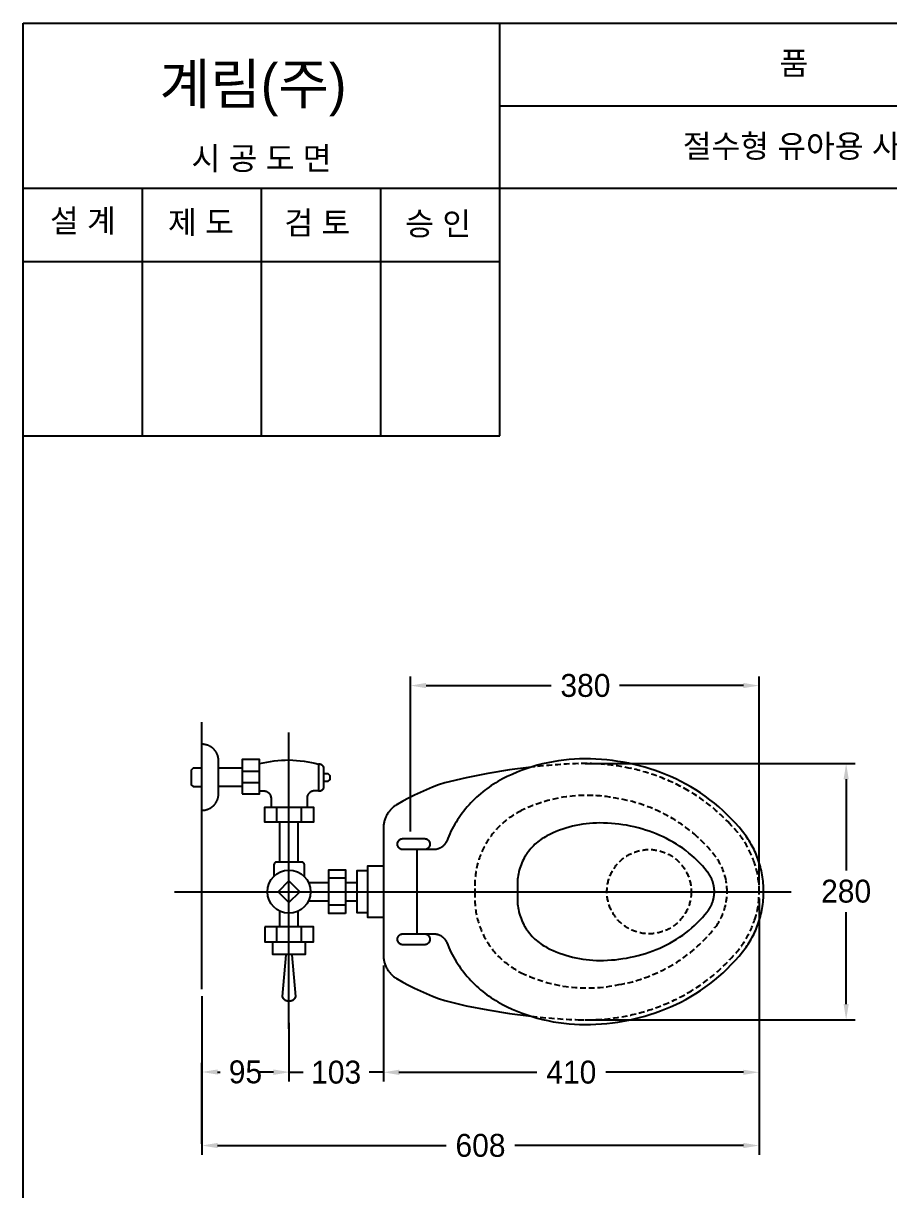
# Model space of a CAD drawing. Header units: millimetres. Extents: x 0 to 1800, y -67 to 2530.
# Drawn here: x 0 to 944, y 1257 to 2530 of the extents above; entities that cross this region are included whole.
import ezdxf
from ezdxf.enums import TextEntityAlignment as Align
from ezdxf.lldxf.tags import DXFTag

# ---------------------------------------------------------------- set-up
doc = ezdxf.new("R2010")
doc.units = ezdxf.units.MM
doc.linetypes.add('DASHED2', pattern=[9.525, 6.35, -3.175])
for name, color, linetype in [('TEXT', 7, 'Continuous'), ('내부선 및 부속', 4, 'Continuous'), ('도각라인', 255, 'Continuous'), ('외형선', 3, 'Continuous'), ('점선', 6, 'DASHED2'), ('중심선', 1, 'DASHED'), ('치수선', 7, 'Continuous')]:
    doc.layers.add(name, color=color, linetype=linetype)
doc.styles.add('____', font='')
doc.styles.add('타이틀', font='H2GTRM.TTF', dxfattribs={"height": 25})
doc.styles.get('____').set_extended_font_data('굴림')
tags = doc.linetypes.add('DASHDOT', pattern=[70, 31, -13, 13, -13]).pattern_tags.tags
tags[10:11] = [DXFTag(74, 4), DXFTag(75, 0), DXFTag(340, '0'), DXFTag(46, 0.0), DXFTag(50, 0.0), DXFTag(44, 0.0), DXFTag(45, 0.0)]
tags[8:9] = [DXFTag(74, 4), DXFTag(75, 0), DXFTag(340, '0'), DXFTag(46, 0.0), DXFTag(50, 0.0), DXFTag(44, 0.0), DXFTag(45, 0.0)]
tags[6:7] = [DXFTag(74, 4), DXFTag(75, 0), DXFTag(340, '0'), DXFTag(46, 0.0), DXFTag(50, 0.0), DXFTag(44, 0.0), DXFTag(45, 0.0)]
tags[4:5] = [DXFTag(74, 4), DXFTag(75, 0), DXFTag(340, '0'), DXFTag(46, 0.0), DXFTag(50, 0.0), DXFTag(44, 0.0), DXFTag(45, 0.0)]
tags = doc.linetypes.add('DASHED', pattern=[25.72, 12.86, -12.86]).pattern_tags.tags
tags[6:7] = [DXFTag(74, 4), DXFTag(75, 0), DXFTag(340, '0'), DXFTag(46, 0.0), DXFTag(50, 0.0), DXFTag(44, 0.0), DXFTag(45, 0.0)]
tags[4:5] = [DXFTag(74, 4), DXFTag(75, 0), DXFTag(340, '0'), DXFTag(46, 0.0), DXFTag(50, 0.0), DXFTag(44, 0.0), DXFTag(45, 0.0)]
doc.dimstyles.new('MSADIM', dxfattribs={"dimtxt": 33, "dimasz": 17, "dimexe": 10, "dimexo": 7.5, "dimgap": 10, "dimtad": 0, "dimtih": 1, "dimtoh": 1, "dimdec": 0, "dimzin": 1, "dimdsep": 46, "dimtxsty": '____', "dimcen": 11.25, "dimadec": 0, "dimazin": 0, "dimtfac": 1, "dimtdec": 0, "dimtix": 1, "dimtmove": 0, "dimatfit": 3, "dimfxl": 0, "dimtolj": 1, "dimtzin": 1, "dimarcsym": 0})

# ---------------------------------------------------------------- blocks, each defined once
blk = doc.blocks.new('*D3')
at = {"layer": '치수선', "color": 0, "linetype": 'Continuous', "lineweight": -2}
for p, q in [((392.9, 1496.9), (392.9, 1375.3)), ((289.9, 1439.1), (289.9, 1375.3)), ((272.9, 1385.3), (255.9, 1385.3)), ((289.9, 1385.3), (305.4, 1385.3)), ((392.9, 1385.3), (377.3, 1385.3)), ((409.9, 1385.3), (426.9, 1385.3))]:
    blk.add_line(p, q, dxfattribs=at)
at = {"layer": '치수선', "color": 0, "linetype": 'Continuous'}
for points in [[(272.9, 1388.1), (272.9, 1382.4), (289.9, 1385.3)], [(409.9, 1388.1), (409.9, 1382.4), (392.9, 1385.3)]]:
    blk.add_solid(points, dxfattribs=at)
at = {"layer": '치수선', "color": 0, "linetype": 'Continuous', "insert": (341.4, 1385.3), "char_height": 25, "attachment_point": 5, "style": '____'}
blk.add_mtext('\\A1;103', dxfattribs=at)
blk = doc.blocks.new('*D5')
at = {"layer": '치수선', "color": 0, "linetype": 'Continuous', "lineweight": -2}
for p, q in [((289.9, 1438.9), (289.9, 1375.6)), ((194.9, 1307.4), (194.9, 1395.6)), ((211.9, 1385.6), (214.9, 1385.6)), ((272.9, 1385.6), (269.9, 1385.6))]:
    blk.add_line(p, q, dxfattribs=at)
at = {"layer": '치수선', "color": 0, "linetype": 'Continuous'}
for points in [[(211.9, 1388.4), (211.9, 1382.8), (194.9, 1385.6)], [(272.9, 1388.4), (272.9, 1382.8), (289.9, 1385.6)]]:
    blk.add_solid(points, dxfattribs=at)
at = {"layer": '치수선', "color": 0, "linetype": 'Continuous', "insert": (242.4, 1385.6), "char_height": 25, "attachment_point": 5, "style": '____'}
blk.add_mtext('\\A1;95', dxfattribs=at)
blk = doc.blocks.new('*D7')
at = {"layer": '치수선', "color": 0, "linetype": 'Continuous', "lineweight": -2}
for p, q in [((422.5, 1648), (422.5, 1817.3)), ((802.9, 1589.9), (802.9, 1817.3)), ((439.5, 1807.3), (576.1, 1807.3)), ((785.9, 1807.3), (650.7, 1807.3))]:
    blk.add_line(p, q, dxfattribs=at)
at = {"layer": '치수선', "color": 0, "linetype": 'Continuous'}
for points in [[(439.5, 1810.2), (439.5, 1804.5), (422.5, 1807.3)], [(785.9, 1810.2), (785.9, 1804.5), (802.9, 1807.3)]]:
    blk.add_solid(points, dxfattribs=at)
at = {"layer": '치수선', "color": 0, "linetype": 'Continuous', "insert": (613.4, 1807.3), "char_height": 25, "attachment_point": 5, "style": '____'}
blk.add_mtext('\\A1;380', dxfattribs=at)
blk = doc.blocks.new('*D29')
at = {"layer": '치수선', "color": 0, "linetype": 'Continuous', "lineweight": -2}
for p, q in [((613.1, 1722.1), (907.9, 1722.1)), ((897.9, 1705.1), (897.9, 1605.6)), ((897.9, 1459.7), (897.9, 1560)), ((613.1, 1442.7), (907.9, 1442.7))]:
    blk.add_line(p, q, dxfattribs=at)
at = {"layer": '치수선', "color": 0, "linetype": 'Continuous'}
for points in [[(895.1, 1705.1), (900.8, 1705.1), (897.9, 1722.1)], [(895.1, 1459.7), (900.8, 1459.7), (897.9, 1442.7)]]:
    blk.add_solid(points, dxfattribs=at)
at = {"layer": '치수선', "color": 0, "linetype": 'Continuous', "insert": (897.9, 1582.8), "char_height": 25, "attachment_point": 5, "style": '____'}
blk.add_mtext('\\A1;280', dxfattribs=at)
blk = doc.blocks.new('*D30')
at = {"layer": '치수선', "color": 0, "linetype": 'Continuous', "lineweight": -2}
for p, q in [((802.9, 1574.9), (802.9, 1375.3)), ((393.2, 1501.9), (393.2, 1375.3)), ((410.2, 1385.3), (560.3, 1385.3)), ((785.9, 1385.3), (635.6, 1385.3))]:
    blk.add_line(p, q, dxfattribs=at)
at = {"layer": '치수선', "color": 0, "linetype": 'Continuous'}
for points in [[(410.2, 1388.1), (410.2, 1382.5), (393.2, 1385.3)], [(785.9, 1388.1), (785.9, 1382.5), (802.9, 1385.3)]]:
    blk.add_solid(points, dxfattribs=at)
at = {"layer": '치수선', "color": 0, "linetype": 'Continuous', "insert": (598, 1385.3), "char_height": 25, "attachment_point": 5, "style": '____'}
blk.add_mtext('\\A1;410', dxfattribs=at)
blk = doc.blocks.new('*D31')
at = {"layer": '치수선', "color": 0, "linetype": 'Continuous', "lineweight": -2}
for p, q in [((802.9, 1574.9), (802.9, 1295.4)), ((194.9, 1468.5), (194.9, 1295.4)), ((211.9, 1305.4), (461.4, 1305.4)), ((785.9, 1305.4), (536.3, 1305.4))]:
    blk.add_line(p, q, dxfattribs=at)
at = {"layer": '치수선', "color": 0, "linetype": 'Continuous'}
for points in [[(211.9, 1308.2), (211.9, 1302.5), (194.9, 1305.4)], [(785.9, 1308.2), (785.9, 1302.5), (802.9, 1305.4)]]:
    blk.add_solid(points, dxfattribs=at)
at = {"layer": '치수선', "color": 0, "linetype": 'Continuous', "insert": (498.9, 1305.4), "char_height": 25, "attachment_point": 5, "style": '____'}
blk.add_mtext('\\A1;608', dxfattribs=at)

msp = doc.modelspace()

# ---------------------------------------------------------------- linework, layer by layer
at = {"layer": '내부선 및 부속', "linetype": 'Continuous'}
for points in [[(194.9, 1671.2), (195.3, 1671.2), (195.8, 1671.3), (196.2, 1671.3), (196.6, 1671.3), (197, 1671.4), (197.4, 1671.4), (197.8, 1671.5), (198.3, 1671.5), (198.7, 1671.6), (199.1, 1671.7), (199.5, 1671.8), (199.9, 1671.9), (200.4, 1672.1), (200.8, 1672.2), (201.2, 1672.4), (201.6, 1672.5), (202.1, 1672.7), (202.5, 1672.9), (202.9, 1673.1), (203.3, 1673.3), (203.7, 1673.5), (204.1, 1673.7), (204.5, 1674), (204.9, 1674.2), (205.3, 1674.5), (205.7, 1674.7), (206, 1675), (206.4, 1675.3), (206.8, 1675.6), (207.1, 1675.9), (207.5, 1676.2), (207.8, 1676.6), (208.1, 1676.9), (208.5, 1677.3), (208.8, 1677.6), (209.1, 1678), (209.4, 1678.3), (209.6, 1678.7), (209.9, 1679.1), (210.2, 1679.5), (210.4, 1679.9), (210.7, 1680.3), (210.9, 1680.7), (211.1, 1681.1), (211.3, 1681.5), (211.5, 1681.9), (211.7, 1682.3), (211.9, 1682.7), (212, 1683.2), (212.2, 1683.6), (212.3, 1684), (212.4, 1684.4), (212.6, 1684.9), (212.7, 1685.3), (212.8, 1685.7), (212.8, 1686.1), (212.9, 1686.6), (213, 1687), (213, 1687.4), (213.1, 1687.8), (213.1, 1688.2), (213.1, 1688.6), (213.1, 1689), (213.1, 1725), (213.1, 1725.4), (213.1, 1725.8), (213.1, 1726.2), (213.1, 1726.7), (213, 1727.1), (213, 1727.5), (212.9, 1727.9), (212.8, 1728.3), (212.8, 1728.8), (212.7, 1729.2), (212.6, 1729.6), (212.4, 1730), (212.3, 1730.5), (212.2, 1730.9), (212, 1731.3), (211.9, 1731.7), (211.7, 1732.1), (211.5, 1732.6), (211.3, 1733), (211.1, 1733.4), (210.9, 1733.8), (210.7, 1734.2), (210.4, 1734.6), (210.2, 1735), (209.9, 1735.4), (209.6, 1735.8), (209.4, 1736.1), (209.1, 1736.5), (208.8, 1736.9), (208.5, 1737.2), (208.1, 1737.6), (207.8, 1737.9), (207.5, 1738.2), (207.1, 1738.5), (206.8, 1738.9), (206.4, 1739.2), (206, 1739.5), (205.7, 1739.7), (205.3, 1740), (204.9, 1740.3), (204.5, 1740.5), (204.1, 1740.8), (203.7, 1741), (203.3, 1741.2), (202.9, 1741.4), (202.5, 1741.6), (202.1, 1741.8), (201.6, 1742), (201.2, 1742.1), (200.8, 1742.3), (200.4, 1742.4), (199.9, 1742.5), (199.5, 1742.6), (199.1, 1742.7), (198.7, 1742.8), (198.3, 1742.9), (197.8, 1743), (197.4, 1743.1), (197, 1743.1), (196.6, 1743.2), (196.2, 1743.2), (195.8, 1743.2), (195.3, 1743.2), (194.9, 1743.2)], [(238.9, 1689.1), (257.7, 1689.1), (257.7, 1726.7), (238.9, 1726.7), (238.9, 1689.1)], [(257.7, 1722.1), (261.7, 1723.1), (265.6, 1723.9), (269.6, 1724.6), (273.7, 1725.2), (277.7, 1725.6), (281.8, 1725.9), (285.9, 1726), (290, 1726.1), (294.1, 1726), (298.2, 1725.7), (302.2, 1725.3), (306.3, 1724.8), (310.3, 1724.2), (314.3, 1723.4), (318.2, 1722.5), (322.1, 1721.4)], [(322.1, 1721.4), (322.1, 1692.4)], [(322.1, 1692.4), (323.2, 1692.4), (323.3, 1692.4), (323.4, 1692.4), (323.5, 1692.4), (323.7, 1692.4), (323.8, 1692.4), (323.9, 1692.4), (324, 1692.4), (324.1, 1692.5), (324.2, 1692.5), (324.4, 1692.5), (324.5, 1692.6), (324.6, 1692.6), (324.7, 1692.6), (324.8, 1692.7), (324.9, 1692.7), (325, 1692.8), (325.2, 1692.8), (325.3, 1692.9), (325.4, 1692.9), (325.5, 1693), (325.6, 1693), (325.7, 1693.1), (325.8, 1693.2), (325.9, 1693.3), (326, 1693.3), (326.1, 1693.4), (326.2, 1693.5), (326.3, 1693.6), (326.4, 1693.6), (326.5, 1693.7), (326.6, 1693.8), (326.7, 1693.9), (326.8, 1694), (326.9, 1694.1), (327, 1694.2), (327.1, 1694.3), (327.1, 1694.4), (327.2, 1694.5), (327.3, 1694.6), (327.3, 1694.7), (327.4, 1694.8), (327.5, 1695), (327.5, 1695.1), (327.6, 1695.2), (327.6, 1695.3), (327.7, 1695.4), (327.7, 1695.5), (327.8, 1695.6), (327.8, 1695.8), (327.9, 1695.9), (327.9, 1696), (327.9, 1696.1), (328, 1696.2), (328, 1696.3), (328, 1696.5), (328, 1696.6), (328, 1696.7), (328.1, 1696.8), (328.1, 1696.9), (328.1, 1697), (328.1, 1697.1), (328.1, 1697.3), (328.1, 1716.4), (328.1, 1716.6), (328.1, 1716.7), (328.1, 1716.8), (328.1, 1716.9), (328.1, 1717), (328, 1717.1), (328, 1717.2), (328, 1717.4), (328, 1717.5), (328, 1717.6), (327.9, 1717.7), (327.9, 1717.8), (327.9, 1717.9), (327.8, 1718.1), (327.8, 1718.2), (327.7, 1718.3), (327.7, 1718.4), (327.6, 1718.5), (327.6, 1718.6), (327.5, 1718.7), (327.5, 1718.9), (327.4, 1719), (327.3, 1719.1), (327.3, 1719.2), (327.2, 1719.3), (327.1, 1719.4), (327.1, 1719.5), (327, 1719.6), (326.9, 1719.7), (326.8, 1719.8), (326.7, 1719.9), (326.6, 1720), (326.5, 1720.1), (326.4, 1720.2), (326.3, 1720.2), (326.2, 1720.3), (326.1, 1720.4), (326, 1720.5), (325.9, 1720.6), (325.8, 1720.6), (325.7, 1720.7), (325.6, 1720.8), (325.5, 1720.8), (325.4, 1720.9), (325.3, 1720.9), (325.2, 1721), (325, 1721), (324.9, 1721.1), (324.8, 1721.1), (324.7, 1721.2), (324.6, 1721.2), (324.5, 1721.3), (324.4, 1721.3), (324.2, 1721.3), (324.1, 1721.3), (324, 1721.4), (323.9, 1721.4), (323.8, 1721.4), (323.7, 1721.4), (323.5, 1721.4), (323.4, 1721.4), (323.3, 1721.4), (323.2, 1721.4), (322.1, 1721.4)], [(437.8, 1536.4), (437.9, 1536.4), (438.1, 1536.4), (438.2, 1536.4), (438.3, 1536.4), (438.5, 1536.3), (438.6, 1536.3), (438.8, 1536.3), (438.9, 1536.3), (439.1, 1536.2), (439.2, 1536.2), (439.3, 1536.2), (439.5, 1536.1), (439.6, 1536.1), (439.8, 1536), (439.9, 1536), (440, 1535.9), (440.2, 1535.9), (440.3, 1535.8), (440.4, 1535.7), (440.6, 1535.7), (440.7, 1535.6), (440.8, 1535.5), (441, 1535.5), (441.1, 1535.4), (441.2, 1535.3), (441.3, 1535.2), (441.4, 1535.1), (441.6, 1535), (441.7, 1534.9), (441.8, 1534.8), (441.9, 1534.7), (442, 1534.6), (442.1, 1534.5), (442.2, 1534.4), (442.3, 1534.3), (442.4, 1534.2), (442.5, 1534.1), (442.5, 1534), (442.6, 1533.9), (442.7, 1533.7), (442.8, 1533.6), (442.9, 1533.5), (442.9, 1533.4), (443, 1533.2), (443.1, 1533.1), (443.1, 1533), (443.2, 1532.8), (443.3, 1532.7), (443.3, 1532.6), (443.4, 1532.4), (443.4, 1532.3), (443.5, 1532.2), (443.5, 1532), (443.5, 1531.9), (443.6, 1531.7), (443.6, 1531.6), (443.6, 1531.4), (443.7, 1531.3), (443.7, 1531.1), (443.7, 1531), (443.7, 1530.9), (443.7, 1530.7), (443.7, 1530.6), (443.7, 1530.4), (443.7, 1530.3), (443.7, 1530.1), (443.7, 1530), (443.7, 1529.9), (443.7, 1529.7), (443.7, 1529.6), (443.6, 1529.4), (443.6, 1529.3), (443.6, 1529.1), (443.5, 1529), (443.5, 1528.9), (443.5, 1528.7), (443.4, 1528.6), (443.4, 1528.4), (443.3, 1528.3), (443.3, 1528.2), (443.2, 1528), (443.1, 1527.9), (443.1, 1527.7), (443, 1527.6), (442.9, 1527.5), (442.9, 1527.4), (442.8, 1527.2), (442.7, 1527.1), (442.6, 1527), (442.5, 1526.9), (442.5, 1526.8), (442.4, 1526.6), (442.3, 1526.5), (442.2, 1526.4), (442.1, 1526.3), (442, 1526.2), (441.9, 1526.1), (441.8, 1526), (441.7, 1525.9), (441.6, 1525.8), (441.4, 1525.7), (441.3, 1525.7), (441.2, 1525.6), (441.1, 1525.5), (441, 1525.4), (440.8, 1525.3), (440.7, 1525.3), (440.6, 1525.2), (440.4, 1525.1), (440.3, 1525.1), (440.2, 1525), (440, 1524.9), (439.9, 1524.9), (439.8, 1524.8), (439.6, 1524.8), (439.5, 1524.7), (439.3, 1524.7), (439.2, 1524.7), (439.1, 1524.6), (438.9, 1524.6), (438.8, 1524.6), (438.6, 1524.5), (438.5, 1524.5), (438.3, 1524.5), (438.2, 1524.5), (438.1, 1524.5), (437.9, 1524.5), (414.2, 1524.5), (414.1, 1524.5), (414, 1524.5), (413.8, 1524.5), (413.7, 1524.5), (413.5, 1524.5), (413.4, 1524.5), (413.2, 1524.6), (413.1, 1524.6), (412.9, 1524.6), (412.8, 1524.7), (412.7, 1524.7), (412.5, 1524.7), (412.4, 1524.8), (412.2, 1524.8), (412.1, 1524.9), (412, 1524.9), (411.8, 1525), (411.7, 1525.1), (411.6, 1525.1), (411.4, 1525.2), (411.3, 1525.3), (411.2, 1525.3), (411.1, 1525.4), (410.9, 1525.5), (410.8, 1525.6), (410.7, 1525.7), (410.6, 1525.7), (410.5, 1525.8), (410.3, 1525.9), (410.2, 1526), (410.1, 1526.1), (410, 1526.2), (409.9, 1526.3), (409.8, 1526.4), (409.7, 1526.5), (409.6, 1526.6), (409.6, 1526.8), (409.5, 1526.9), (409.4, 1527), (409.3, 1527.1), (409.2, 1527.2), (409.1, 1527.4), (409.1, 1527.5), (409, 1527.6), (408.9, 1527.7), (408.9, 1527.9), (408.8, 1528), (408.7, 1528.2), (408.7, 1528.3), (408.6, 1528.4), (408.6, 1528.6), (408.5, 1528.7), (408.5, 1528.9), (408.5, 1529), (408.4, 1529.1), (408.4, 1529.3), (408.4, 1529.4), (408.4, 1529.6), (408.3, 1529.7), (408.3, 1529.9), (408.3, 1530), (408.3, 1530.1), (408.3, 1530.3), (408.3, 1530.4), (408.3, 1530.6), (408.3, 1530.7), (408.3, 1530.9), (408.3, 1531), (408.3, 1531.1), (408.4, 1531.3), (408.4, 1531.4), (408.4, 1531.6), (408.4, 1531.7), (408.5, 1531.9), (408.5, 1532), (408.5, 1532.2), (408.6, 1532.3), (408.6, 1532.4), (408.7, 1532.6), (408.7, 1532.7), (408.8, 1532.8), (408.9, 1533), (408.9, 1533.1), (409, 1533.2), (409.1, 1533.4), (409.1, 1533.5), (409.2, 1533.6), (409.3, 1533.7), (409.4, 1533.9), (409.5, 1534), (409.6, 1534.1), (409.6, 1534.2), (409.7, 1534.3), (409.8, 1534.4), (409.9, 1534.5), (410, 1534.6), (410.1, 1534.7), (410.2, 1534.8), (410.3, 1534.9), (410.5, 1535), (410.6, 1535.1), (410.7, 1535.2), (410.8, 1535.3), (410.9, 1535.4), (411.1, 1535.5), (411.2, 1535.5), (411.3, 1535.6), (411.4, 1535.7), (411.6, 1535.7), (411.7, 1535.8), (411.8, 1535.9), (412, 1535.9), (412.1, 1536), (412.2, 1536), (412.4, 1536.1), (412.5, 1536.1), (412.7, 1536.2), (412.8, 1536.2), (412.9, 1536.2), (413.1, 1536.3), (413.2, 1536.3), (413.4, 1536.3), (413.5, 1536.3), (413.7, 1536.4), (413.8, 1536.4), (414, 1536.4), (414.1, 1536.4), (448.1, 1536.4), (448.4, 1536.4), (448.6, 1536.4), (448.9, 1536.4), (449.2, 1536.3), (449.4, 1536.3), (449.7, 1536.3), (450, 1536.3), (450.2, 1536.2), (450.5, 1536.2), (450.8, 1536.1), (451.1, 1536.1), (451.3, 1536), (451.6, 1536), (451.9, 1535.9), (452.1, 1535.8), (452.4, 1535.7), (452.7, 1535.7), (453, 1535.6), (453.2, 1535.5), (453.5, 1535.4), (453.8, 1535.3), (454, 1535.2), (454.3, 1535.1), (454.5, 1534.9), (454.8, 1534.8), (455.1, 1534.7), (455.3, 1534.5), (455.6, 1534.4), (455.8, 1534.3), (456.1, 1534.1), (456.3, 1533.9), (456.5, 1533.8), (456.8, 1533.6), (457, 1533.5), (457.2, 1533.3), (457.5, 1533.1), (457.7, 1532.9), (457.9, 1532.7), (458.1, 1532.5), (458.3, 1532.4), (458.5, 1532.2), (458.7, 1532), (458.9, 1531.7), (459.1, 1531.5), (459.3, 1531.3), (459.5, 1531.1), (459.7, 1530.9), (459.9, 1530.7), (460.1, 1530.5), (460.2, 1530.2), (460.4, 1530), (460.5, 1529.8), (460.7, 1529.5), (460.8, 1529.3), (461, 1529.1), (461.1, 1528.8), (461.3, 1528.6), (461.4, 1528.4), (461.5, 1528.1), (461.6, 1527.9), (461.7, 1527.6), (461.9, 1527.4), (462, 1527.1), (463.1, 1524.3), (464.3, 1521.6), (465.5, 1519), (466.7, 1516.5), (468, 1513.9), (469.4, 1511.3), (470.9, 1508.8), (472.4, 1506.3), (473.9, 1503.9), (475.6, 1501.5), (477.2, 1499.1), (479, 1496.7), (480.7, 1494.4), (482.6, 1492.1), (484.5, 1489.9), (486.4, 1487.7), (488.4, 1485.5), (490.4, 1483.4), (492.5, 1481.3), (494.6, 1479.3), (496.8, 1477.3), (499, 1475.4), (501.3, 1473.6), (503.6, 1471.8), (505.9, 1470), (508.2, 1468.3), (510.6, 1466.7), (513, 1465.1), (515.5, 1463.6), (517.9, 1462.1), (520.4, 1460.7), (522.9, 1459.4), (528.1, 1456.8), (533.4, 1454.3), (538.8, 1452), (544.2, 1449.9), (549.7, 1447.9), (555.3, 1446.1), (560.9, 1444.4), (566.6, 1443), (572.3, 1441.7), (578.1, 1440.5), (583.9, 1439.6), (589.7, 1438.8), (595.5, 1438.2), (601.3, 1437.7), (607.1, 1437.5), (612.9, 1437.4), (618.9, 1437.5), (624.9, 1437.7), (630.8, 1438.1), (636.8, 1438.6), (642.8, 1439.3), (648.7, 1440.1), (654.7, 1441.1), (660.6, 1442.3), (666.5, 1443.6), (672.3, 1445), (678.1, 1446.6), (683.8, 1448.3), (689.5, 1450.2), (695.2, 1452.2), (700.7, 1454.4), (706.2, 1456.7), (711.9, 1459.2), (717.5, 1462), (723, 1464.9), (728.4, 1467.9), (733.8, 1471.2), (739.1, 1474.6), (744.2, 1478.2), (749.3, 1481.9), (754.2, 1485.8), (759, 1489.8), (763.7, 1494), (768.2, 1498.3), (772.6, 1502.8), (776.9, 1507.3), (781, 1512), (784.9, 1516.8), (786.2, 1518.4), (787.4, 1520.1), (788.7, 1521.8), (789.9, 1523.5), (791, 1525.2), (792.2, 1527), (793.3, 1528.9), (794.3, 1530.7), (795.4, 1532.6), (796.4, 1534.5), (797.4, 1536.5), (798.3, 1538.5), (799.2, 1540.5), (800.1, 1542.5), (800.9, 1544.6), (801.7, 1546.7), (802.4, 1548.8), (803.1, 1550.9), (803.8, 1553.1), (804.4, 1555.2), (804.9, 1557.4), (805.4, 1559.6), (805.9, 1561.9), (806.3, 1564.1), (806.7, 1566.4), (807, 1568.6), (807.3, 1570.9), (807.5, 1573.2), (807.7, 1575.5), (807.8, 1577.8), (807.9, 1580.1), (807.9, 1582.4), (807.9, 1584.7), (807.8, 1587), (807.7, 1589.3), (807.5, 1591.6), (807.3, 1593.9), (807, 1596.1), (806.7, 1598.4), (806.3, 1600.7), (805.9, 1602.9), (805.4, 1605.1), (804.9, 1607.3), (804.4, 1609.5), (803.8, 1611.7), (803.1, 1613.9), (802.4, 1616), (801.7, 1618.1), (800.9, 1620.2), (800.1, 1622.3), (799.2, 1624.3), (798.3, 1626.3), (797.4, 1628.3), (796.4, 1630.2), (795.4, 1632.2), (794.3, 1634), (793.3, 1635.9), (792.2, 1637.7), (791, 1639.5), (789.9, 1641.3), (788.7, 1643), (787.4, 1644.7), (786.2, 1646.4), (784.9, 1648), (781, 1652.8), (776.9, 1657.4), (772.6, 1662), (768.2, 1666.4), (763.7, 1670.7), (759, 1674.9), (754.2, 1679), (749.3, 1682.8), (744.2, 1686.6), (739.1, 1690.2), (733.8, 1693.6), (728.4, 1696.8), (723, 1699.9), (717.5, 1702.8), (711.9, 1705.5), (706.2, 1708.1), (700.7, 1710.4), (695.2, 1712.5), (689.5, 1714.6), (683.8, 1716.4), (678.1, 1718.2), (672.3, 1719.8), (666.5, 1721.2), (660.6, 1722.5), (654.7, 1723.6), (648.7, 1724.6), (642.8, 1725.5), (636.8, 1726.2), (630.8, 1726.7), (624.9, 1727.1), (618.9, 1727.3), (612.9, 1727.4), (607.1, 1727.3), (601.3, 1727), (595.5, 1726.6), (589.7, 1726), (583.9, 1725.2), (578.1, 1724.2), (572.3, 1723.1), (566.6, 1721.8), (560.9, 1720.3), (555.3, 1718.7), (549.7, 1716.8), (544.2, 1714.9), (538.8, 1712.7), (533.4, 1710.4), (528.1, 1708), (522.9, 1705.4), (520.4, 1704), (517.9, 1702.6), (515.5, 1701.2), (513, 1699.6), (510.6, 1698.1), (508.2, 1696.4), (505.9, 1694.7), (503.6, 1693), (501.3, 1691.2), (499, 1689.3), (496.8, 1687.4), (494.6, 1685.5), (492.5, 1683.4), (490.4, 1681.4), (488.4, 1679.3), (486.4, 1677.1), (484.5, 1674.9), (482.6, 1672.7), (480.7, 1670.4), (479, 1668.1), (477.2, 1665.7), (475.6, 1663.3), (473.9, 1660.9), (472.4, 1658.4), (470.9, 1655.9), (469.4, 1653.4), (468, 1650.9), (466.7, 1648.3), (465.5, 1645.7), (464.3, 1643.1), (463.1, 1640.5), (462, 1637.6), (461.9, 1637.4), (461.7, 1637.1), (461.6, 1636.9), (461.5, 1636.6), (461.4, 1636.4), (461.3, 1636.2), (461.1, 1635.9), (461, 1635.7), (460.8, 1635.5), (460.7, 1635.2), (460.5, 1635), (460.4, 1634.8), (460.2, 1634.5), (460.1, 1634.3), (459.9, 1634.1), (459.7, 1633.9), (459.5, 1633.6), (459.3, 1633.4), (459.1, 1633.2), (458.9, 1633), (458.7, 1632.8), (458.5, 1632.6), (458.3, 1632.4), (458.1, 1632.2), (457.9, 1632), (457.7, 1631.8), (457.5, 1631.7), (457.2, 1631.5), (457, 1631.3), (456.8, 1631.1), (456.5, 1631), (456.3, 1630.8), (456.1, 1630.7), (455.8, 1630.5), (455.6, 1630.4), (455.3, 1630.2), (455.1, 1630.1), (454.8, 1630), (454.5, 1629.8), (454.3, 1629.7), (454, 1629.6), (453.8, 1629.5), (453.5, 1629.4), (453.2, 1629.3), (453, 1629.2), (452.7, 1629.1), (452.4, 1629), (452.1, 1628.9), (451.9, 1628.9), (451.6, 1628.8), (451.3, 1628.7), (451.1, 1628.7), (450.8, 1628.6), (450.5, 1628.6), (450.2, 1628.5), (450, 1628.5), (449.7, 1628.5), (449.4, 1628.4), (449.2, 1628.4), (448.9, 1628.4), (448.6, 1628.4), (448.4, 1628.4), (414.2, 1628.4), (414.1, 1628.4), (414, 1628.4), (413.8, 1628.4), (413.7, 1628.4), (413.5, 1628.4), (413.4, 1628.4), (413.2, 1628.5), (413.1, 1628.5), (412.9, 1628.5), (412.8, 1628.6), (412.7, 1628.6), (412.5, 1628.6), (412.4, 1628.7), (412.2, 1628.7), (412.1, 1628.8), (412, 1628.8), (411.8, 1628.9), (411.7, 1629), (411.6, 1629), (411.4, 1629.1), (411.3, 1629.2), (411.2, 1629.2), (411.1, 1629.3), (410.9, 1629.4), (410.8, 1629.5), (410.7, 1629.6), (410.6, 1629.6), (410.5, 1629.7), (410.3, 1629.8), (410.2, 1629.9), (410.1, 1630), (410, 1630.1), (409.9, 1630.2), (409.8, 1630.3), (409.7, 1630.4), (409.6, 1630.5), (409.6, 1630.7), (409.5, 1630.8), (409.4, 1630.9), (409.3, 1631), (409.2, 1631.1), (409.1, 1631.3), (409.1, 1631.4), (409, 1631.5), (408.9, 1631.7), (408.9, 1631.8), (408.8, 1631.9), (408.7, 1632.1), (408.7, 1632.2), (408.6, 1632.3), (408.6, 1632.5), (408.5, 1632.6), (408.5, 1632.8), (408.5, 1632.9), (408.4, 1633), (408.4, 1633.2), (408.4, 1633.3), (408.4, 1633.5), (408.3, 1633.6), (408.3, 1633.8), (408.3, 1633.9), (408.3, 1634), (408.3, 1634.2), (408.3, 1634.3), (408.3, 1634.5), (408.3, 1634.6), (408.3, 1634.8), (408.3, 1634.9), (408.3, 1635.1), (408.4, 1635.2), (408.4, 1635.3), (408.4, 1635.5), (408.4, 1635.6), (408.5, 1635.8), (408.5, 1635.9), (408.5, 1636.1), (408.6, 1636.2), (408.6, 1636.3), (408.7, 1636.5), (408.7, 1636.6), (408.8, 1636.7), (408.9, 1636.9), (408.9, 1637), (409, 1637.1), (409.1, 1637.3), (409.1, 1637.4), (409.2, 1637.5), (409.3, 1637.6), (409.4, 1637.8), (409.5, 1637.9), (409.6, 1638), (409.6, 1638.1), (409.7, 1638.2), (409.8, 1638.3), (409.9, 1638.4), (410, 1638.5), (410.1, 1638.6), (410.2, 1638.7), (410.3, 1638.8), (410.5, 1638.9), (410.6, 1639), (410.7, 1639.1), (410.8, 1639.2), (410.9, 1639.3), (411.1, 1639.4), (411.2, 1639.4), (411.3, 1639.5), (411.4, 1639.6), (411.6, 1639.6), (411.7, 1639.7), (411.8, 1639.8), (412, 1639.8), (412.1, 1639.9), (412.2, 1639.9), (412.4, 1640), (412.5, 1640), (412.7, 1640.1), (412.8, 1640.1), (412.9, 1640.1), (413.1, 1640.2), (413.2, 1640.2), (413.4, 1640.2), (413.5, 1640.2), (413.7, 1640.3), (413.8, 1640.3), (414, 1640.3), (414.1, 1640.3), (437.8, 1640.3), (437.9, 1640.3), (438.1, 1640.3), (438.2, 1640.3), (438.3, 1640.3), (438.5, 1640.2), (438.6, 1640.2), (438.8, 1640.2), (438.9, 1640.2), (439.1, 1640.1), (439.2, 1640.1), (439.3, 1640.1), (439.5, 1640), (439.6, 1640), (439.8, 1639.9), (439.9, 1639.9), (440, 1639.8), (440.2, 1639.8), (440.3, 1639.7), (440.4, 1639.6), (440.6, 1639.6), (440.7, 1639.5), (440.8, 1639.4), (441, 1639.4), (441.1, 1639.3), (441.2, 1639.2), (441.3, 1639.1), (441.4, 1639), (441.6, 1638.9), (441.7, 1638.8), (441.8, 1638.7), (441.9, 1638.6), (442, 1638.5), (442.1, 1638.4), (442.2, 1638.3), (442.3, 1638.2), (442.4, 1638.1), (442.5, 1638), (442.5, 1637.9), (442.6, 1637.8), (442.7, 1637.6), (442.8, 1637.5), (442.9, 1637.4), (442.9, 1637.3), (443, 1637.1), (443.1, 1637), (443.1, 1636.9), (443.2, 1636.7), (443.3, 1636.6), (443.3, 1636.5), (443.4, 1636.3), (443.4, 1636.2), (443.5, 1636.1), (443.5, 1635.9), (443.5, 1635.8), (443.6, 1635.6), (443.6, 1635.5), (443.6, 1635.3), (443.7, 1635.2), (443.7, 1635.1), (443.7, 1634.9), (443.7, 1634.8), (443.7, 1634.6), (443.7, 1634.5), (443.7, 1634.3), (443.7, 1634.2), (443.7, 1634), (443.7, 1633.9), (443.7, 1633.8), (443.7, 1633.6), (443.7, 1633.5), (443.6, 1633.3), (443.6, 1633.2), (443.6, 1633), (443.5, 1632.9), (443.5, 1632.8), (443.5, 1632.6), (443.4, 1632.5), (443.4, 1632.3), (443.3, 1632.2), (443.3, 1632.1), (443.2, 1631.9), (443.1, 1631.8), (443.1, 1631.7), (443, 1631.5), (442.9, 1631.4), (442.9, 1631.3), (442.8, 1631.1), (442.7, 1631), (442.6, 1630.9), (442.5, 1630.8), (442.5, 1630.7), (442.4, 1630.5), (442.3, 1630.4), (442.2, 1630.3), (442.1, 1630.2), (442, 1630.1), (441.9, 1630), (441.8, 1629.9), (441.7, 1629.8), (441.6, 1629.7), (441.4, 1629.6), (441.3, 1629.6), (441.2, 1629.5), (441.1, 1629.4), (441, 1629.3), (440.8, 1629.2), (440.7, 1629.2), (440.6, 1629.1), (440.4, 1629), (440.3, 1629), (440.2, 1628.9), (440, 1628.8), (439.9, 1628.8), (439.8, 1628.7), (439.6, 1628.7), (439.5, 1628.6), (439.3, 1628.6), (439.2, 1628.6), (439.1, 1628.5), (438.9, 1628.5), (438.8, 1628.5), (438.6, 1628.4), (438.5, 1628.4), (438.3, 1628.4), (438.2, 1628.4), (438.1, 1628.4), (437.9, 1628.4), (437.8, 1628.4)], [(194.9, 1717.1), (185.2, 1717.1), (183.2, 1715.1), (183.2, 1699), (185.2, 1697), (194.9, 1697)], [(238.9, 1717.2), (213.1, 1717.2)], [(257.7, 1713.5), (238.9, 1713.5)], [(328.1, 1702.9), (332.7, 1702.9), (334.7, 1704.9), (334.7, 1708.9), (332.7, 1710.9), (328.1, 1710.9)], [(238.9, 1697.2), (213.1, 1697.2)], [(257.7, 1701), (238.9, 1701)], [(257.7, 1692.4), (262.5, 1692.4), (262.6, 1692.4), (262.8, 1692.3), (263, 1692.3), (263.2, 1692.3), (263.4, 1692.3), (263.6, 1692.3), (263.7, 1692.2), (263.9, 1692.2), (264.1, 1692.2), (264.3, 1692.1), (264.5, 1692.1), (264.7, 1692), (264.9, 1691.9), (265, 1691.9), (265.2, 1691.8), (265.4, 1691.7), (265.6, 1691.6), (265.8, 1691.6), (266, 1691.5), (266.1, 1691.4), (266.3, 1691.3), (266.5, 1691.2), (266.7, 1691.1), (266.8, 1690.9), (267, 1690.8), (267.2, 1690.7), (267.3, 1690.6), (267.5, 1690.4), (267.6, 1690.3), (267.8, 1690.2), (267.9, 1690), (268.1, 1689.9), (268.2, 1689.7), (268.4, 1689.6), (268.5, 1689.4), (268.6, 1689.2), (268.7, 1689.1), (268.9, 1688.9), (269, 1688.7), (269.1, 1688.6), (269.2, 1688.4), (269.3, 1688.2), (269.4, 1688), (269.5, 1687.9), (269.6, 1687.7), (269.6, 1687.5), (269.7, 1687.3), (269.8, 1687.1), (269.9, 1686.9), (269.9, 1686.8), (270, 1686.6), (270, 1686.4), (270.1, 1686.2), (270.1, 1686), (270.2, 1685.8), (270.2, 1685.6), (270.2, 1685.4), (270.2, 1685.3), (270.3, 1685.1), (270.3, 1684.9), (270.3, 1684.7), (270.3, 1684.5), (270.3, 1674.5)], [(322.1, 1692.4), (317.4, 1692.4), (317.2, 1692.4), (317.1, 1692.3), (316.9, 1692.3), (316.7, 1692.3), (316.5, 1692.3), (316.3, 1692.3), (316.1, 1692.2), (316, 1692.2), (315.8, 1692.2), (315.6, 1692.1), (315.4, 1692.1), (315.2, 1692), (315, 1691.9), (314.8, 1691.9), (314.7, 1691.8), (314.5, 1691.7), (314.3, 1691.6), (314.1, 1691.6), (313.9, 1691.5), (313.7, 1691.4), (313.6, 1691.3), (313.4, 1691.2), (313.2, 1691.1), (313, 1690.9), (312.9, 1690.8), (312.7, 1690.7), (312.6, 1690.6), (312.4, 1690.4), (312.2, 1690.3), (312.1, 1690.2), (311.9, 1690), (311.8, 1689.9), (311.7, 1689.7), (311.5, 1689.6), (311.4, 1689.4), (311.3, 1689.2), (311.1, 1689.1), (311, 1688.9), (310.9, 1688.7), (310.8, 1688.6), (310.7, 1688.4), (310.6, 1688.2), (310.5, 1688), (310.4, 1687.9), (310.3, 1687.7), (310.2, 1687.5), (310.2, 1687.3), (310.1, 1687.1), (310, 1686.9), (310, 1686.8), (309.9, 1686.6), (309.9, 1686.4), (309.8, 1686.2), (309.8, 1686), (309.7, 1685.8), (309.7, 1685.6), (309.7, 1685.4), (309.6, 1685.3), (309.6, 1685.1), (309.6, 1684.9), (309.6, 1684.7), (309.6, 1684.5), (309.6, 1674.5)], [(289.9, 1658.4), (263.4, 1658.4), (263.4, 1674.5), (316.5, 1674.5), (316.5, 1658.4), (289.9, 1658.4)], [(276.1, 1674.5), (276.1, 1658.4)], [(303.3, 1674.5), (303.3, 1658.4)], [(279.9, 1615), (279.9, 1658.4)], [(299.9, 1615), (299.9, 1658.4)], [(694.6, 1520.9), (698.3, 1522.6), (702, 1524.4), (705.6, 1526.3), (709.2, 1528.4), (712.7, 1530.5), (716.2, 1532.7), (719.6, 1535.1), (722.9, 1537.6), (726.2, 1540.1), (729.4, 1542.8), (732.4, 1545.5), (735.4, 1548.4), (738.3, 1551.3), (741.1, 1554.3), (743.8, 1557.4), (746.4, 1560.5), (746.8, 1561.1), (747.3, 1561.6), (747.7, 1562.2), (748.1, 1562.7), (748.5, 1563.3), (748.8, 1563.9), (749.2, 1564.5), (749.6, 1565.2), (749.9, 1565.8), (750.2, 1566.4), (750.6, 1567.1), (750.9, 1567.7), (751.2, 1568.4), (751.5, 1569.1), (751.7, 1569.8), (752, 1570.5), (752.3, 1571.2), (752.5, 1571.9), (752.7, 1572.6), (752.9, 1573.3), (753.1, 1574.1), (753.3, 1574.8), (753.4, 1575.5), (753.6, 1576.3), (753.7, 1577), (753.8, 1577.8), (753.9, 1578.6), (754, 1579.3), (754, 1580.1), (754.1, 1580.8), (754.1, 1581.6), (754.1, 1582.4), (754.1, 1583.1), (754.1, 1583.9), (754, 1584.7), (754, 1585.4), (753.9, 1586.2), (753.8, 1587), (753.7, 1587.7), (753.6, 1588.5), (753.4, 1589.2), (753.3, 1590), (753.1, 1590.7), (752.9, 1591.4), (752.7, 1592.2), (752.5, 1592.9), (752.3, 1593.6), (752, 1594.3), (751.7, 1595), (751.5, 1595.7), (751.2, 1596.4), (750.9, 1597), (750.6, 1597.7), (750.2, 1598.3), (749.9, 1599), (749.6, 1599.6), (749.2, 1600.2), (748.8, 1600.8), (748.5, 1601.4), (748.1, 1602), (747.7, 1602.6), (747.3, 1603.2), (746.8, 1603.7), (746.4, 1604.2), (743.8, 1607.4), (741.1, 1610.5), (738.3, 1613.5), (735.4, 1616.4), (732.4, 1619.2), (729.4, 1622), (726.2, 1624.6), (722.9, 1627.2), (719.6, 1629.7), (716.2, 1632), (712.7, 1634.3), (709.2, 1636.4), (705.6, 1638.4), (702, 1640.3), (698.3, 1642.1), (694.6, 1643.8), (690.7, 1645.4), (686.8, 1647), (682.9, 1648.4), (678.9, 1649.7), (674.8, 1650.9), (670.8, 1652), (666.7, 1653), (662.5, 1654), (658.4, 1654.8), (654.2, 1655.5), (650, 1656), (645.9, 1656.5), (641.7, 1656.9), (637.5, 1657.2), (633.3, 1657.3), (629.1, 1657.4), (625.4, 1657.3), (621.6, 1657.2), (617.9, 1656.9), (614.2, 1656.5), (610.5, 1656), (606.8, 1655.4), (603.1, 1654.6), (599.4, 1653.8), (595.8, 1652.9), (592.1, 1651.8), (588.6, 1650.6), (585, 1649.4), (581.5, 1648), (578.1, 1646.5), (574.7, 1644.9), (571.4, 1643.3), (569.7, 1642.3), (568, 1641.3), (566.3, 1640.3), (564.6, 1639.2), (563, 1638), (561.4, 1636.7), (559.8, 1635.4), (558.3, 1634.1), (556.8, 1632.6), (555.4, 1631.1), (554, 1629.6), (552.6, 1628), (551.3, 1626.4), (550.1, 1624.7), (549.5, 1623.8), (548.9, 1623), (548.4, 1622.1), (547.8, 1621.2), (547.3, 1620.3), (546.7, 1619.4), (546.2, 1618.4), (545.8, 1617.5), (544.8, 1615.6), (544, 1613.7), (543.2, 1611.8), (542.5, 1609.9), (541.8, 1607.9), (541.2, 1605.9), (540.7, 1603.9), (540.3, 1601.9), (539.9, 1599.9), (539.6, 1597.9), (539.4, 1595.9), (539.2, 1594), (539.1, 1592), (539.1, 1574.7), (539.1, 1572.8), (539.2, 1570.8), (539.4, 1568.8), (539.6, 1566.8), (539.9, 1564.8), (540.3, 1562.8), (540.7, 1560.8), (541.2, 1558.9), (541.8, 1556.9), (542.5, 1554.9), (543.2, 1553), (544, 1551), (544.8, 1549.1), (545.8, 1547.2), (546.2, 1546.3), (546.7, 1545.4), (547.3, 1544.5), (547.8, 1543.6), (548.4, 1542.7), (548.9, 1541.8), (549.5, 1540.9), (550.1, 1540.1), (551.3, 1538.4), (552.6, 1536.8), (554, 1535.2), (555.4, 1533.6), (556.8, 1532.1), (558.3, 1530.7), (559.8, 1529.3), (561.4, 1528), (563, 1526.8), (564.6, 1525.6), (566.3, 1524.5), (568, 1523.4), (569.7, 1522.4), (571.4, 1521.5), (574.7, 1519.8), (578.1, 1518.3), (581.5, 1516.8), (585, 1515.4), (588.6, 1514.1), (592.1, 1513), (595.8, 1511.9), (599.4, 1511), (603.1, 1510.1), (606.8, 1509.4), (610.5, 1508.8), (614.2, 1508.3), (617.9, 1507.9), (621.6, 1507.6), (625.4, 1507.4), (629.1, 1507.4), (633.3, 1507.4), (637.5, 1507.6), (641.7, 1507.9), (645.9, 1508.2), (650, 1508.7), (654.2, 1509.3), (658.4, 1510), (662.5, 1510.8), (666.7, 1511.7), (670.8, 1512.7), (674.8, 1513.8), (678.9, 1515.1), (682.9, 1516.4), (686.8, 1517.8), (690.7, 1519.3), (694.6, 1520.9)], [(429.4, 1628.4), (429.4, 1536.4)], [(273.9, 1599.6), (273.9, 1612.1), (273.9, 1612.2), (273.9, 1612.2), (273.9, 1612.3), (273.9, 1612.4), (274, 1612.4), (274, 1612.5), (274, 1612.6), (274, 1612.6), (274, 1612.7), (274, 1612.8), (274, 1612.9), (274.1, 1612.9), (274.1, 1613), (274.1, 1613.1), (274.1, 1613.1), (274.2, 1613.2), (274.2, 1613.3), (274.2, 1613.3), (274.3, 1613.4), (274.3, 1613.5), (274.3, 1613.5), (274.4, 1613.6), (274.4, 1613.7), (274.5, 1613.7), (274.5, 1613.8), (274.5, 1613.9), (274.6, 1613.9), (274.6, 1614), (274.7, 1614), (274.7, 1614.1), (274.8, 1614.1), (274.9, 1614.2), (274.9, 1614.3), (275, 1614.3), (275, 1614.4), (275.1, 1614.4), (275.2, 1614.4), (275.2, 1614.5), (275.3, 1614.5), (275.3, 1614.6), (275.4, 1614.6), (275.5, 1614.7), (275.5, 1614.7), (275.6, 1614.7), (275.7, 1614.8), (275.7, 1614.8), (275.8, 1614.8), (275.9, 1614.8), (276, 1614.9), (276, 1614.9), (276.1, 1614.9), (276.2, 1614.9), (276.2, 1614.9), (276.3, 1615), (276.4, 1615), (276.4, 1615), (276.5, 1615), (276.6, 1615), (276.7, 1615), (276.7, 1615), (276.8, 1615), (276.9, 1615), (303.3, 1615), (303.4, 1615), (303.4, 1615), (303.5, 1615), (303.6, 1615), (303.6, 1615), (303.7, 1615), (303.8, 1615), (303.8, 1615), (303.9, 1615), (304, 1614.9), (304, 1614.9), (304.1, 1614.9), (304.2, 1614.9), (304.3, 1614.9), (304.3, 1614.8), (304.4, 1614.8), (304.5, 1614.8), (304.5, 1614.8), (304.6, 1614.7), (304.7, 1614.7), (304.7, 1614.7), (304.8, 1614.6), (304.9, 1614.6), (304.9, 1614.5), (305, 1614.5), (305.1, 1614.4), (305.1, 1614.4), (305.2, 1614.4), (305.2, 1614.3), (305.3, 1614.3), (305.4, 1614.2), (305.4, 1614.1), (305.5, 1614.1), (305.5, 1614), (305.6, 1614), (305.6, 1613.9), (305.7, 1613.9), (305.7, 1613.8), (305.8, 1613.7), (305.8, 1613.7), (305.8, 1613.6), (305.9, 1613.5), (305.9, 1613.5), (306, 1613.4), (306, 1613.3), (306, 1613.3), (306.1, 1613.2), (306.1, 1613.1), (306.1, 1613.1), (306.1, 1613), (306.2, 1612.9), (306.2, 1612.9), (306.2, 1612.8), (306.2, 1612.7), (306.2, 1612.6), (306.2, 1612.6), (306.3, 1612.5), (306.3, 1612.4), (306.3, 1612.4), (306.3, 1612.3), (306.3, 1612.2), (306.3, 1612.2), (306.3, 1612.1), (306.3, 1599.3)], [(351.4, 1558.4), (333.3, 1558.4), (333.3, 1606.4), (351.4, 1606.4), (351.4, 1558.4)], [(375.5, 1605), (364.1, 1605), (364.1, 1559.7), (375.5, 1559.7)], [(392.9, 1610.4), (375.5, 1610.4), (375.5, 1554.4), (392.9, 1554.4)], [(301.8, 1582.4), (289.9, 1594.3), (278, 1582.4), (289.9, 1570.5), (301.8, 1582.4)], [(311.2, 1592.4), (333.3, 1592.4)], [(351.4, 1597), (333.3, 1597)], [(351.4, 1592.4), (364.1, 1592.4)], [(311.2, 1572.4), (333.3, 1572.4)], [(351.4, 1567.8), (333.3, 1567.8)], [(351.4, 1572.4), (364.1, 1572.4)], [(279.9, 1543.9), (279.9, 1561.1)], [(299.9, 1543.9), (299.9, 1561.1)], [(263.4, 1543.9), (263.4, 1527.8), (316.5, 1527.8), (316.5, 1543.9), (263.4, 1543.9)], [(276.1, 1543.9), (276.1, 1527.8)], [(303.3, 1543.9), (303.3, 1527.8)], [(307.7, 1527.8), (307.7, 1513.7), (272.1, 1513.7), (272.1, 1527.8)], [(282.7, 1468.1), (286.9, 1513.6)], [(292.9, 1513.6), (297.1, 1468.1)], [(289.9, 1462.9), (289.8, 1462.9), (289.7, 1462.9), (289.5, 1462.9), (289.4, 1462.9), (289.2, 1462.9), (289.1, 1462.9), (288.9, 1462.9), (288.8, 1462.9), (288.7, 1462.9), (288.5, 1462.9), (288.4, 1463), (288.2, 1463), (288.1, 1463), (287.9, 1463), (287.8, 1463.1), (287.6, 1463.1), (287.5, 1463.2), (287.3, 1463.2), (287.2, 1463.2), (287, 1463.3), (286.9, 1463.4), (286.7, 1463.4), (286.6, 1463.5), (286.5, 1463.5), (286.3, 1463.6), (286.2, 1463.7), (286, 1463.8), (285.9, 1463.8), (285.8, 1463.9), (285.6, 1464), (285.5, 1464.1), (285.4, 1464.2), (285.3, 1464.3), (285.1, 1464.4), (285, 1464.5), (284.9, 1464.6), (284.8, 1464.7), (284.7, 1464.8), (284.6, 1464.9), (284.4, 1465), (284.3, 1465.1), (284.2, 1465.2), (284.1, 1465.4), (284, 1465.5), (283.9, 1465.6), (283.8, 1465.7), (283.8, 1465.9), (283.7, 1466), (283.6, 1466.1), (283.5, 1466.2), (283.4, 1466.4), (283.4, 1466.5), (283.3, 1466.6), (283.2, 1466.8), (283.2, 1466.9), (283.1, 1467), (283.1, 1467.2), (283, 1467.3), (283, 1467.4), (282.9, 1467.6), (282.9, 1467.7), (282.8, 1467.8), (282.8, 1468), (282.7, 1468.1)], [(297.1, 1468.1), (297.1, 1468), (297.1, 1467.8), (297, 1467.7), (297, 1467.6), (296.9, 1467.4), (296.9, 1467.3), (296.8, 1467.2), (296.8, 1467), (296.7, 1466.9), (296.6, 1466.8), (296.6, 1466.6), (296.5, 1466.5), (296.4, 1466.4), (296.4, 1466.2), (296.3, 1466.1), (296.2, 1466), (296.1, 1465.9), (296, 1465.7), (295.9, 1465.6), (295.8, 1465.5), (295.7, 1465.4), (295.6, 1465.2), (295.5, 1465.1), (295.4, 1465), (295.3, 1464.9), (295.2, 1464.8), (295.1, 1464.7), (295, 1464.6), (294.9, 1464.5), (294.7, 1464.4), (294.6, 1464.3), (294.5, 1464.2), (294.4, 1464.1), (294.2, 1464), (294.1, 1463.9), (294, 1463.8), (293.8, 1463.8), (293.7, 1463.7), (293.6, 1463.6), (293.4, 1463.5), (293.3, 1463.5), (293.1, 1463.4), (293, 1463.4), (292.8, 1463.3), (292.7, 1463.2), (292.6, 1463.2), (292.4, 1463.2), (292.3, 1463.1), (292.1, 1463.1), (292, 1463), (291.8, 1463), (291.7, 1463), (291.5, 1463), (291.4, 1462.9), (291.2, 1462.9), (291.1, 1462.9), (290.9, 1462.9), (290.8, 1462.9), (290.6, 1462.9), (290.5, 1462.9), (290.4, 1462.9), (290.2, 1462.9), (290.1, 1462.9), (289.9, 1462.9)]]:
    msp.add_lwpolyline(points, dxfattribs=at)
msp.add_circle((289.9, 1582.4), 23.5, dxfattribs=at)
at = {"layer": '도각라인', "color": 7}
for p, q in [((0, 0), (0, 2530)), ((0, 2530), (1800, 2530)), ((520, 2080), (520, 2530)), ((520, 2440), (1800, 2440)), ((0, 2350), (1800, 2350)), ((130, 2080), (130, 2350)), ((260, 2080), (260, 2350)), ((390, 2080), (390, 2350)), ((0, 2270), (520, 2270)), ((0, 2080), (520, 2080))]:
    msp.add_line(p, q, dxfattribs=at)
at = {"layer": '외형선', "linetype": 'Continuous'}
for points in [[(194.9, 1476), (194.9, 1767.4)], [(554.3, 1718.4), (530.5, 1715.3), (506.8, 1711.4), (483.2, 1706.8), (459.8, 1701.3)], [(459.8, 1701.3), (453.1, 1698.9), (446.4, 1696.3), (439.8, 1693.5), (433.3, 1690.7), (426.8, 1687.6), (420.5, 1684.4), (414.2, 1681.1), (407.9, 1677.6), (407.1, 1677.1), (406.3, 1676.6), (405.5, 1676), (404.8, 1675.5), (404, 1674.9), (403.3, 1674.2), (402.5, 1673.6), (401.8, 1672.9), (401.1, 1672.2), (400.5, 1671.5), (399.8, 1670.7), (399.2, 1669.9), (398.6, 1669.1), (398, 1668.3), (397.5, 1667.5), (397, 1666.6), (396.5, 1665.7), (396, 1664.8), (395.6, 1663.9), (395.2, 1663), (394.8, 1662.1), (394.5, 1661.1), (394.2, 1660.2), (393.9, 1659.2), (393.7, 1658.3), (393.5, 1657.3), (393.3, 1656.4), (393.2, 1655.4), (393.1, 1654.4), (393, 1653.5), (393, 1652.5), (392.9, 1513.2), (393, 1512.2), (393, 1511.3), (393.1, 1510.3), (393.2, 1509.4), (393.3, 1508.4), (393.5, 1507.4), (393.7, 1506.5), (393.9, 1505.5), (394.2, 1504.6), (394.5, 1503.6), (394.8, 1502.7), (395.2, 1501.8), (395.6, 1500.8), (396, 1499.9), (396.5, 1499), (397, 1498.2), (397.5, 1497.3), (398, 1496.5), (398.6, 1495.6), (399.2, 1494.8), (399.8, 1494.1), (400.5, 1493.3), (401.1, 1492.6), (401.8, 1491.9), (402.5, 1491.2), (403.3, 1490.5), (404, 1489.9), (404.8, 1489.3), (405.5, 1488.7), (406.3, 1488.2), (407.1, 1487.7), (407.9, 1487.2), (414.2, 1483.7), (420.5, 1480.3), (426.8, 1477.2), (433.3, 1474.1), (439.8, 1471.2), (446.4, 1468.5), (453.1, 1465.9), (459.8, 1463.5)], [(459.8, 1463.5), (483.2, 1458), (506.8, 1453.3), (530.5, 1449.4), (554.3, 1446.4)]]:
    msp.add_lwpolyline(points, dxfattribs=at)
at = {"layer": '점선'}
msp.add_circle((682.9, 1582.4), 46, dxfattribs=at)
for centre, radius, start, end in [((633.8, 982.8), 739.9, 92.1842, 96.1603), ((614.3, 1500.9), 221.3, 77.4279, 92.2414), ((615.8, 1501.5), 220.5, 60.0433, 77.793), ((615.2, 1524.5), 163, 77.6809, 116.1136), ((619.9, 1513), 173.5, 48.5469, 79.9968), ((624.2, 1519.2), 201, 43.0177, 59.5843), ((583.6, 1589.3), 90.9, 116.2076, 184.3909), ((696.6, 1579.7), 106.8, 18.3691, 45.7954), ((628.4, 1523.6), 159.8, 37.0564, 48.3314), ((702.9, 1582.4), 65.1, 10.6512, 35.2462), ((703.2, 1582.4), 99.8, 359.9901, 18.0914), ((702.4, 1582.3), 65.6, 0.0633, 10.6182), ((583.6, 1575.4), 90.9, 175.6091, 243.7924), ((702.4, 1582.5), 65.6, 349.3818, 359.9367), ((703.2, 1582.4), 99.8, 341.9086, 0.0099), ((702.9, 1582.4), 65.1, 324.7538, 349.3488), ((628.4, 1641.2), 159.8, 311.6686, 322.9436), ((696.6, 1585), 106.8, 314.2046, 341.6309), ((619.9, 1651.8), 173.5, 280.0032, 311.4531), ((624.2, 1645.6), 201, 300.4157, 316.9823), ((615.2, 1640.3), 163, 243.8864, 282.3191), ((615.8, 1663.3), 220.5, 282.207, 299.9567), ((633.8, 2182), 739.9, 263.8397, 267.8158), ((614.3, 1663.8), 221.3, 267.7586, 282.5721)]:
    msp.add_arc(centre, radius, start, end, dxfattribs=at)
at = {"layer": '중심선', "linetype": 'DASHDOT'}
for points in [[(289.9, 1432.9), (289.9, 1756.1)], [(164.9, 1582.4), (837.9, 1582.4)]]:
    msp.add_lwpolyline(points, dxfattribs=at)

# ---------------------------------------------------------------- texts
at = {"layer": 'TEXT', "style": '타이틀'}
for s, p in [('품             명', (915.7, 2486.4)), ('절수형 유아용 사이펀 변기', (905.8, 2396)), ('시 공 도 면', (259.9, 2382.7)), ('설 계', (65, 2314.6)), ('제 도', (193.8, 2312.9)), ('검 토', (320.8, 2312.3)), ('승 인', (452.7, 2311.4))]:
    msp.add_text(s, height=25, dxfattribs=at).set_placement(p, align=Align.MIDDLE_CENTER)
msp.add_text('계림(주)', height=44, dxfattribs=at).set_placement((148.7, 2441.8))

# ---------------------------------------------------------------- dimensions: what is measured, and where the dimension line sits
at = {"layer": '치수선', "linetype": 'Continuous'}
for base, p1, p2, text, picture, middle in [((802.9, 1807.3), (422.5, 1640.5), (802.9, 1582.4), '380', '*D7', (613.4, 1807.3)), ((392.9, 1385.3), (289.9, 1446.6), (392.9, 1504.4), '103', '*D3', (341.4, 1385.3)), ((194.9, 1385.6), (289.9, 1446.4), (194.9, 1299.9), '95', '*D5', (242.4, 1385.6))]:
    dim = msp.add_linear_dim(base=base, p1=p1, p2=p2, text=text, dimstyle='MSADIM', override={"dimtxt": 25}, dxfattribs=at)
    dim.commit()
    dim.dimension.update_dxf_attribs({"geometry": picture, "text_midpoint": middle, "dimtype": 160})
dim = msp.add_linear_dim(base=(897.9, 1722.1), p1=(605.6, 1442.7), p2=(605.6, 1722.1), angle=90, text='280', dimstyle='MSADIM', override={"dimtxt": 25}, dxfattribs=at)
dim.commit()
dim.dimension.update_dxf_attribs({"geometry": '*D29', "text_midpoint": (897.9, 1582.8), "dimtype": 160})
for base, p1, picture, middle in [((802.9, 1305.4), (194.9, 1476), '*D31', (498.9, 1305.4)), ((802.9, 1385.3), (393.2, 1509.4), '*D30', (598, 1385.3))]:
    dim = msp.add_linear_dim(base=base, p1=p1, p2=(802.9, 1582.4), dimstyle='MSADIM', override={"dimtxt": 25}, dxfattribs=at)
    dim.commit()
    dim.dimension.update_dxf_attribs({"geometry": picture, "text_midpoint": middle, "dimtype": 160})

doc.saveas('drawing.dxf')
